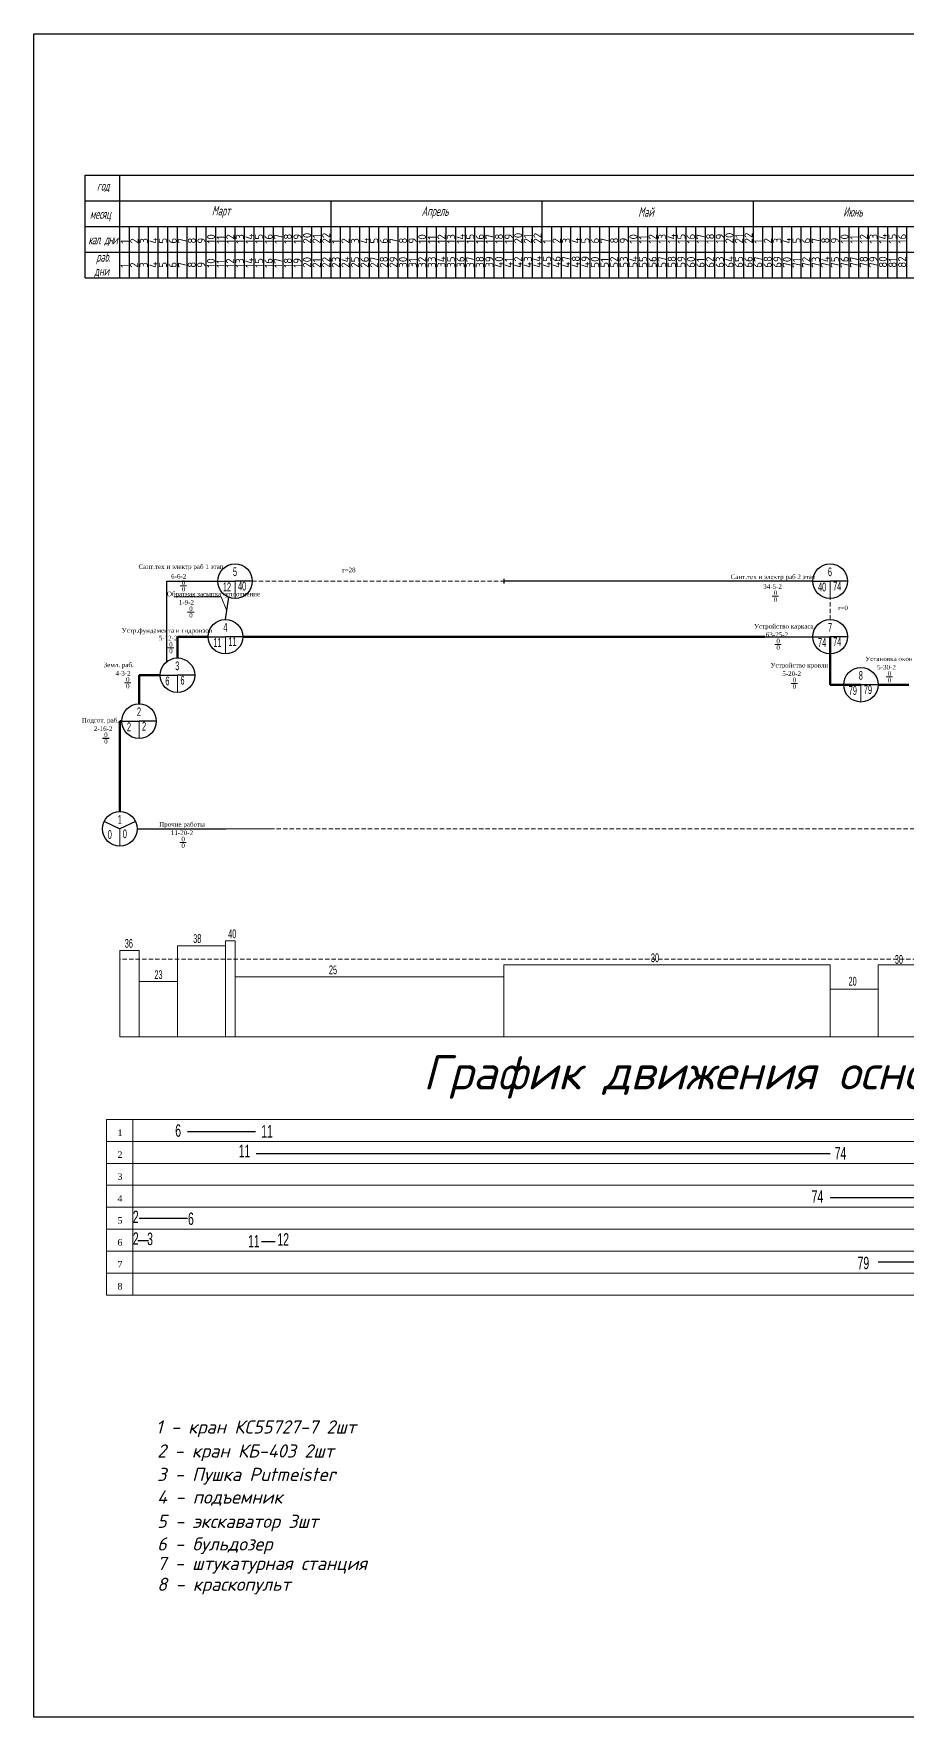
# Model space of a CAD drawing. Header units: millimetres. Extents: x 545956 to 559840, y 1708517 to 1711661.
# Drawn here: x 545987 to 546624, y 1708545 to 1709773 of the extents above; entities that cross this region are included whole.
import ezdxf

# ---------------------------------------------------------------- set-up
doc = ezdxf.new("R2010")
doc.units = ezdxf.units.MM
doc.header["$LTSCALE"] = 5
doc.linetypes.add('HIDDEN2', pattern=[4.7625, 3.175, -1.5875])
doc.layers.get('0').update_dxf_attribs({"lineweight": 30})
for name, color, linetype, lineweight in [('02 Тонкая линия', 3, 'Continuous', 25), ('ramochka', 18, 'Continuous', 50), ('text', 161, 'Continuous', 20), ('Тонкая', 250, 'Continuous', 5)]:
    doc.layers.add(name, color=color, linetype=linetype, lineweight=lineweight)
doc.styles.add('5-0.6', font='arial.ttf', dxfattribs={"height": 5})
doc.styles.add('GOST 2.304', font='CS_Gost2304.shx', dxfattribs={"width": 0.75, "oblique": 10})
doc.styles.get("Standard").update_dxf_attribs({"font": 'isocpeur.ttf'})
doc.styles.add('style2', font='isocpeui.ttf')
doc.styles.add('Римский -1.', font='times.ttf')

msp = doc.modelspace()

# ---------------------------------------------------------------- linework, layer by layer
at = {"ltscale": 0.1}
for p, q in [((545986.8, 1709772.9), (547702.1, 1709772.9)), ((545986.8, 1708545.3), (545986.8, 1709772.9)), ((547702.1, 1708545.3), (545986.8, 1708545.3))]:
    msp.add_line(p, q, dxfattribs=at)
at = {"color": 0, "lineweight": -2}
for p, q in [((546121.1, 1709373.7), (546133.6, 1709373.8)), ((546146.2, 1709373.7), (546133.6, 1709373.8)), ((546555.1, 1709373.7), (546567.6, 1709373.7)), ((546580.2, 1709373.7), (546567.6, 1709373.7)), ((546114.1, 1709333.2), (546126.6, 1709333.2)), ((546139.2, 1709333.2), (546126.6, 1709333.2)), ((546555.1, 1709333.2), (546567.6, 1709333.2)), ((546580.2, 1709333.2), (546567.6, 1709333.2)), ((546079.1, 1709305.1), (546091.6, 1709305.2)), ((546104.2, 1709305.1), (546091.6, 1709305.2)), ((546577.5, 1709298.2), (546590.1, 1709298.2)), ((546602.6, 1709298.2), (546590.1, 1709298.2)), ((546051.1, 1709271.6), (546063.6, 1709271.7)), ((546076.2, 1709271.6), (546063.6, 1709271.7)), ((546038.3, 1709198.4), (546049.6, 1709193.1)), ((546061, 1709198.4), (546049.6, 1709193.1))]:
    msp.add_line(p, q, dxfattribs=at)
for centre in [(546133.6, 1709373.7), (546133.6, 1709373.7), (546133.6, 1709373.7), (546567.6, 1709373.7), (546567.6, 1709373.7), (546567.6, 1709373.7), (546126.6, 1709333.2), (546126.6, 1709333.2), (546126.6, 1709333.2), (546567.6, 1709333.2), (546567.6, 1709333.2), (546567.6, 1709333.2), (546091.6, 1709305.1), (546091.6, 1709305.1), (546091.6, 1709305.1), (546590.1, 1709298.2), (546590.1, 1709298.2), (546590.1, 1709298.2), (546063.6, 1709271.6), (546063.6, 1709271.6), (546063.6, 1709271.6), (546049.6, 1709193.1), (546049.6, 1709193.1), (546049.6, 1709193.1)]:
    msp.add_circle(centre, 12.6, dxfattribs=at)
at = {"layer": 'ramochka', "color": 7, "lineweight": 30}
for p, q in [((546024.3, 1709669.7), (547688.6, 1709669.7)), ((546024.3, 1709595), (546024.3, 1709669.7)), ((546049.6, 1709595), (546049.6, 1709669.7)), ((546024.3, 1709651), (547688.6, 1709651)), ((546049.6, 1709595), (546049.6, 1709651)), ((546203.8, 1709595), (546203.8, 1709651)), ((546357.6, 1709595), (546357.6, 1709651)), ((546511.6, 1709595), (546511.6, 1709651)), ((546024.3, 1709632.4), (547688.6, 1709632.4)), ((546056.6, 1709595), (546056.6, 1709632.4)), ((546063.6, 1709595), (546063.6, 1709632.4)), ((546070.6, 1709595), (546070.6, 1709632.4)), ((546077.6, 1709595), (546077.6, 1709632.4)), ((546084.6, 1709595), (546084.6, 1709632.4)), ((546091.6, 1709595), (546091.6, 1709632.4)), ((546098.6, 1709595), (546098.6, 1709632.4)), ((546105.6, 1709595), (546105.6, 1709632.4)), ((546112.6, 1709595), (546112.6, 1709632.4)), ((546119.6, 1709595), (546119.6, 1709632.4)), ((546126.6, 1709595), (546126.6, 1709632.4)), ((546133.6, 1709595), (546133.6, 1709632.4)), ((546140.6, 1709595), (546140.6, 1709632.4)), ((546147.6, 1709595), (546147.6, 1709632.4)), ((546154.6, 1709595), (546154.6, 1709632.4)), ((546161.6, 1709595), (546161.6, 1709632.4)), ((546168.6, 1709595), (546168.6, 1709632.4)), ((546175.6, 1709595), (546175.6, 1709632.4)), ((546182.6, 1709595), (546182.6, 1709632.4)), ((546189.6, 1709595), (546189.6, 1709632.4)), ((546196.6, 1709595), (546196.6, 1709632.4)), ((546210.6, 1709595), (546210.6, 1709632.4)), ((546217.6, 1709595), (546217.6, 1709632.4)), ((546224.6, 1709595), (546224.6, 1709632.4)), ((546231.6, 1709595), (546231.6, 1709632.4)), ((546238.6, 1709595), (546238.6, 1709632.4)), ((546245.6, 1709595), (546245.6, 1709632.4)), ((546252.6, 1709595), (546252.6, 1709632.4)), ((546259.6, 1709595), (546259.6, 1709632.4)), ((546266.6, 1709595), (546266.6, 1709632.4)), ((546273.6, 1709595), (546273.6, 1709632.4)), ((546280.6, 1709595), (546280.6, 1709632.4)), ((546280.6, 1709595), (546280.6, 1709632.4)), ((546287.6, 1709595), (546287.6, 1709632.4)), ((546294.6, 1709595), (546294.6, 1709632.4)), ((546301.6, 1709595), (546301.6, 1709632.4)), ((546308.6, 1709595), (546308.6, 1709632.4)), ((546315.6, 1709595), (546315.6, 1709632.4)), ((546322.6, 1709595), (546322.6, 1709632.4)), ((546329.6, 1709595), (546329.6, 1709632.4)), ((546336.6, 1709595), (546336.6, 1709632.4)), ((546343.6, 1709595), (546343.6, 1709632.4)), ((546350.6, 1709595), (546350.6, 1709632.4)), ((546357.6, 1709595), (546357.6, 1709632.4)), ((546364.6, 1709595), (546364.6, 1709632.4)), ((546371.6, 1709595), (546371.6, 1709632.4)), ((546378.6, 1709595), (546378.6, 1709632.4)), ((546385.6, 1709595), (546385.6, 1709632.4)), ((546392.6, 1709595), (546392.6, 1709632.4)), ((546399.6, 1709595), (546399.6, 1709632.4)), ((546406.6, 1709595), (546406.6, 1709632.4)), ((546413.6, 1709595), (546413.6, 1709632.4)), ((546420.6, 1709595), (546420.6, 1709632.4)), ((546427.6, 1709595), (546427.6, 1709632.4)), ((546434.6, 1709595), (546434.6, 1709632.4)), ((546434.6, 1709595), (546434.6, 1709632.4)), ((546441.6, 1709595), (546441.6, 1709632.4)), ((546448.6, 1709595), (546448.6, 1709632.4)), ((546455.6, 1709595), (546455.6, 1709632.4)), ((546462.6, 1709595), (546462.6, 1709632.4)), ((546469.6, 1709595), (546469.6, 1709632.4)), ((546476.6, 1709595), (546476.6, 1709632.4)), ((546483.6, 1709595), (546483.6, 1709632.4)), ((546490.6, 1709595), (546490.6, 1709632.4)), ((546497.6, 1709595), (546497.6, 1709632.4)), ((546504.6, 1709595), (546504.6, 1709632.4)), ((546511.6, 1709595), (546511.6, 1709632.4)), ((546518.6, 1709595), (546518.6, 1709632.4)), ((546525.6, 1709595), (546525.6, 1709632.4)), ((546532.6, 1709595), (546532.6, 1709632.4)), ((546539.6, 1709595), (546539.6, 1709632.4)), ((546546.6, 1709595), (546546.6, 1709632.4)), ((546553.6, 1709595), (546553.6, 1709632.4)), ((546560.6, 1709595), (546560.6, 1709632.4)), ((546567.6, 1709595), (546567.6, 1709632.4)), ((546574.6, 1709595), (546574.6, 1709632.4)), ((546581.6, 1709595), (546581.6, 1709632.4)), ((546588.6, 1709595), (546588.6, 1709632.4)), ((546588.6, 1709595), (546588.6, 1709632.4)), ((546595.6, 1709595), (546595.6, 1709632.4)), ((546602.6, 1709595), (546602.6, 1709632.4)), ((546609.6, 1709595), (546609.6, 1709632.4)), ((546616.6, 1709595), (546616.6, 1709632.4)), ((546623.6, 1709595), (546623.6, 1709632.4)), ((546024.3, 1709613.7), (547653.6, 1709613.7)), ((546060.5, 1709613.7), (547689.8, 1709613.7)), ((546024.3, 1709595), (547688.6, 1709595))]:
    msp.add_line(p, q, dxfattribs=at)
at = {"layer": 'Тонкая', "linetype": 'ByBlock', "lineweight": 30, "ltscale": 0.2}
for p, q in [((546083.8, 1709315), (546083.8, 1709373.7)), ((546083.8, 1709373.7), (546121.5, 1709373.7)), ((546329.6, 1709375.4), (546329.6, 1709371.9)), ((546555.1, 1709373.7), (546329.6, 1709373.7)), ((546126.6, 1709345.7), (546129.2, 1709362)), ((546475.1, 1709333.2), (546555.1, 1709333.2)), ((546062.2, 1709193.1), (546126.6, 1709193.1)), ((546099, 1708972.4), (546148.6, 1708972.4)), ((546149, 1708956.4), (546567.6, 1708956.4)), ((546567.6, 1708924.3), (547444.1, 1708924.3)), ((546063.6, 1708909.2), (546099, 1708909.2)), ((546062.8, 1708893), (546070.4, 1708893)), ((546152.8, 1708892.3), (546162.8, 1708892.3)), ((546602.6, 1708877.3), (547274.4, 1708877.3))]:
    msp.add_line(p, q, dxfattribs=at)
at = {"layer": 'Тонкая', "linetype": 'ByBlock', "ltscale": 0.2}
for p, q in [((546126.6, 1709373.7), (546133.6, 1709373.7)), ((546133.6, 1709373.7), (546133.6, 1709361.2)), ((546560.6, 1709373.7), (546567.6, 1709373.7)), ((546567.6, 1709373.7), (546567.6, 1709361.1)), ((546123.6, 1709362.2), (546089.3, 1709362.2)), ((546127.6, 1709352), (546123.6, 1709362.2)), ((546126.6, 1709333.2), (546126.6, 1709320.6)), ((546091.6, 1709305.1), (546091.6, 1709292.6)), ((546590.1, 1709298.1), (546590.1, 1709285.6)), ((546063.6, 1709271.6), (546063.6, 1709259.1)), ((546049.6, 1709193.1), (546049.6, 1709180.5)), ((546062.2, 1709193.1), (546160.1, 1709193.1)), ((546049.6, 1709104.4), (546063.6, 1709104.4)), ((546049.6, 1709104.4), (546049.6, 1709041.4)), ((546063.6, 1709104.4), (546063.6, 1709041.4)), ((546063.6, 1709100.9), (546063.6, 1709104.4)), ((546091.6, 1709041.4), (546091.6, 1709107.9)), ((546091.6, 1709107.9), (546126.6, 1709107.9)), ((546126.6, 1709041.4), (546126.6, 1709111.4)), ((546126.6, 1709111.4), (546133.6, 1709111.4)), ((546126.6, 1709107.9), (546126.6, 1709041.4)), ((546133.6, 1709111.4), (546133.6, 1709041.4)), ((546329.6, 1709041.4), (546329.6, 1709093.9)), ((546329.6, 1709093.9), (546567.6, 1709093.9)), ((546567.6, 1709093.9), (546567.6, 1709041.4)), ((546567.6, 1709041.4), (546567.6, 1709093.9)), ((546602.6, 1709093.9), (546602.6, 1709041.4)), ((546602.6, 1709093.9), (546637.6, 1709093.9)), ((546063.6, 1709041.4), (546063.6, 1709081.7)), ((546063.6, 1709081.7), (546091.6, 1709081.7)), ((546091.6, 1709081.7), (546091.6, 1709041.4)), ((546133.6, 1709041.4), (546133.6, 1709085.2)), ((546133.6, 1709085.2), (546329.6, 1709085.2)), ((546329.6, 1709085.2), (546329.6, 1709041.4)), ((546602.6, 1709076.2), (546567.6, 1709076.2)), ((546049.6, 1709041.4), (547688.3, 1709041.4)), ((546039.9, 1708981.2), (546039.9, 1708853.2)), ((546039.9, 1708981.2), (547653.3, 1708981.2)), ((546059, 1708981.2), (546059, 1708853.2)), ((546059, 1708981.2), (546059, 1708965.2)), ((546039.9, 1708965.2), (547653.3, 1708965.2)), ((546059, 1708965.2), (546059, 1708949.2)), ((546039.9, 1708949.2), (547653.3, 1708949.2)), ((546059, 1708949.2), (546059, 1708933.2)), ((546039.9, 1708933.2), (547653.3, 1708933.2)), ((546059, 1708933.2), (546059, 1708917.2)), ((546039.9, 1708917.2), (547653.3, 1708917.2)), ((546059, 1708917.2), (546059, 1708901.2)), ((546039.9, 1708901.2), (547653.3, 1708901.2)), ((546059, 1708901.2), (546059, 1708885.2)), ((546039.9, 1708885.2), (547653.3, 1708885.2)), ((546059, 1708885.2), (546059, 1708869.2)), ((546039.9, 1708869.2), (547653.3, 1708869.2)), ((546059, 1708869.2), (546059, 1708853.2)), ((546039.9, 1708853.2), (547653.3, 1708853.2))]:
    msp.add_line(p, q, dxfattribs=at)
at = {"layer": 'Тонкая', "linetype": 'HIDDEN2', "ltscale": 0.2}
for p, q in [((546146.2, 1709373.7), (546555.1, 1709373.7)), ((546329.6, 1709373.7), (546579.5, 1709373.7)), ((546567.6, 1709345.7), (546567.6, 1709373.7)), ((546111.5, 1709193.1), (547682.8, 1709193.1)), ((547688.3, 1709098.2), (546049.6, 1709098.2))]:
    msp.add_line(p, q, dxfattribs=at)
at = {"layer": 'Тонкая', "ltscale": 0.2}
for p, q in [((546093.5, 1709370.2), (546098.2, 1709370.2)), ((546525.3, 1709362.7), (546530, 1709362.7)), ((546099, 1709351.2), (546103.7, 1709351.2)), ((546084.4, 1709325.1), (546089.1, 1709325.1)), ((546527.2, 1709327.6), (546531.9, 1709327.6)), ((546052.9, 1709299.5), (546057.6, 1709299.5)), ((546539.2, 1709299.2), (546543.9, 1709299.2)), ((546608.4, 1709303.9), (546613, 1709303.9)), ((546037, 1709259.2), (546041.7, 1709259.2)), ((546037.1, 1709259.1), (546041.7, 1709259.1)), ((546093.3, 1709183.2), (546098, 1709183.2))]:
    msp.add_line(p, q, dxfattribs=at)
at = {"layer": 'Тонкая', "linetype": 'ByBlock', "lineweight": 70, "ltscale": 0.2}
for p, q in [((546091.6, 1709333.2), (546114.1, 1709333.2)), ((546091.6, 1709317.7), (546091.6, 1709333.2)), ((546139.2, 1709333.2), (546520, 1709333.2)), ((546567.6, 1709333.2), (546567.6, 1709298.2)), ((546063.6, 1709284.2), (546063.6, 1709305.2)), ((546063.6, 1709305.2), (546079.1, 1709305.1)), ((546567.6, 1709298.2), (546590.1, 1709298.1)), ((546602.6, 1709298.2), (546625.1, 1709298.1)), ((546049.6, 1709205.6), (546049.6, 1709271.6)), ((546049.6, 1709271.6), (546051.1, 1709271.6))]:
    msp.add_line(p, q, dxfattribs=at)

# ---------------------------------------------------------------- texts
at = {"color": 0, "lineweight": -2, "style": '5-0.6', "width": 0.6}
for s, height, p in [('12', 6.37, (546124.8, 1709366.4)), ('5', 6.37, (546132.1, 1709377.4)), ('40', 6.37, (546135.8, 1709366.9)), ('40', 6.37, (546558.8, 1709366.3)), ('6', 6.37, (546566, 1709377.3)), ('74', 6.37, (546569.8, 1709366.9)), ('4', 6.37, (546125.1, 1709336.8)), ('7', 6.37, (546566.1, 1709336.8)), ('11', 6.37, (546117.8, 1709325.8)), ('11', 6.37, (546128.8, 1709326.4)), ('74', 6.37, (546558.8, 1709325.8)), ('74', 6.37, (546569.8, 1709326.4)), ('3', 6.37, (546090, 1709308.8)), ('6', 6.37, (546082.8, 1709297.8)), ('6', 6.37, (546093.8, 1709298.3)), ('8', 6.37, (546588.5, 1709301.8)), ('79', 6.37, (546581.2, 1709290.8)), ('79', 6.37, (546592.2, 1709291.4)), ('2', 6.37, (546062.1, 1709275.3)), ('2', 6.37, (546054.8, 1709264.3)), ('2', 6.37, (546065.8, 1709264.8)), ('1', 6.37, (546048.1, 1709196.8)), ('0', 6.37, (546040.8, 1709185.8)), ('0', 6.37, (546051.8, 1709186.3)), ('38', 6.37, (546103.1, 1709109.9)), ('40', 6.37, (546128.6, 1709113.4)), ('36', 6.37, (546053.2, 1709106.4)), ('30', 6.37, (546436.9, 1709095.9)), ('23', 6.37, (546074.8, 1709083.6)), ('25', 6.37, (546202.1, 1709087.1)), ('30', 6.37, (546614.8, 1709094.7)), ('20', 6.37, (546581, 1709078.8)), ('6', 9.09, (546090, 1708968.6)), ('11', 9.09, (546152.7, 1708968)), ('11', 9.09, (546136.3, 1708953.7)), ('74', 9.09, (546570.9, 1708952)), ('74', 9.09, (546554.1, 1708920.5)), ('2', 9.09, (546059.1, 1708905.6)), ('6', 9.09, (546099.3, 1708904.3)), ('2', 9.09, (546059.1, 1708889.8)), ('3', 9.09, (546069.5, 1708889.6)), ('11', 9.09, (546143.1, 1708887.9)), ('12', 9.09, (546164.5, 1708889.2)), ('79', 9.09, (546587.6, 1708872))]:
    msp.add_text(s, height=height, dxfattribs=at).set_placement(p)
for s, height, style, p in [('График движения основных строительных машин и механизмов', 25, 'style2', (546270.7, 1709003.1)), ('1', 4.8, 'Римский -1.', (546047.9, 1708969.2)), ('2', 4.8, 'Римский -1.', (546047.9, 1708953.2)), ('3', 4.8, 'Римский -1.', (546047.9, 1708937.2)), ('4', 4.8, 'Римский -1.', (546047.9, 1708921.2)), ('5', 4.8, 'Римский -1.', (546047.9, 1708905.2)), ('6', 4.8, 'Римский -1.', (546047.9, 1708889.2)), ('7', 4.8, 'Римский -1.', (546047.9, 1708873.2)), ('8', 4.8, 'Римский -1.', (546047.9, 1708857.2)), ('1 - кран КС55727-7 2шт', 9.6, 'style2', (546075.9, 1708752.2)), ('2 - кран КБ-403 2шт', 9.6, 'style2', (546076.8, 1708734.7)), ('3 - Пушка Putmeister', 9.6, 'style2', (546076.8, 1708717.6)), ('4 - подъемник', 9.6, 'style2', (546076.8, 1708701.1)), ('5 - экскаватор 3шт', 9.6, 'style2', (546076.8, 1708683.4)), ('6 - бульдозер', 9.6, 'style2', (546076.8, 1708666.9)), ('7 - штукатурная станция', 9.6, 'style2', (546076.8, 1708652.7)), ('8 - краскопульт', 9.6, 'style2', (546076.8, 1708637.5))]:
    msp.add_text(s, height=height, dxfattribs=dict(style=style)).set_placement(p)
at = {"layer": '02 Тонкая линия', "color": 7, "char_height": 5.833, "width": 0.0841, "attachment_point": 1, "rotation": 90}
for s, insert in [('{\\fISOCPEUR|b0|i0|c204|p34;1}', (546050.2, 1709619.8)), ('{\\fISOCPEUR|b0|i0|c204|p34;1}', (546050.2, 1709619.8)), ('{\\fISOCPEUR|b0|i0|c204|p34;2}', (546057.2, 1709619.8)), ('{\\fISOCPEUR|b0|i0|c204|p34;3}', (546064.2, 1709619.8)), ('{\\fISOCPEUR|b0|i0|c204|p34;4}', (546071.2, 1709619.8)), ('{\\fISOCPEUR|b0|i0|c204|p34;5}', (546078.2, 1709619.8)), ('{\\fISOCPEUR|b0|i0|c204|p34;6}', (546085.2, 1709619.8)), ('{\\fISOCPEUR|b0|i0|c204|p34;7}', (546092.2, 1709619.8)), ('{\\fISOCPEUR|b0|i0|c204|p34;8}', (546099.2, 1709619.8)), ('{\\fISOCPEUR|b0|i0|c204|p34;9}', (546106.2, 1709619.8)), ('{\\fISOCPEUR|b0|i0|c204|p34;10}', (546113.2, 1709619.8)), ('{\\fISOCPEUR|b0|i0|c204|p34;11}', (546120.2, 1709619.8)), ('{\\fISOCPEUR|b0|i0|c204|p34;12}', (546127.2, 1709619.8)), ('{\\fISOCPEUR|b0|i0|c204|p34;13}', (546134.2, 1709619.8)), ('{\\fISOCPEUR|b0|i0|c204|p34;14}', (546141.2, 1709619.8)), ('{\\fISOCPEUR|b0|i0|c204|p34;15}', (546148.2, 1709619.8)), ('{\\fISOCPEUR|b0|i0|c204|p34;16}', (546155.2, 1709619.8)), ('{\\fISOCPEUR|b0|i0|c204|p34;17}', (546162.2, 1709619.8)), ('{\\fISOCPEUR|b0|i0|c204|p34;18}', (546169.2, 1709619.8)), ('{\\fISOCPEUR|b0|i0|c204|p34;19}', (546176.2, 1709619.8)), ('{\\fISOCPEUR|b0|i0|c204|p34;20}', (546183.2, 1709619.8)), ('{\\fISOCPEUR|b0|i0|c204|p34;21}', (546190.2, 1709619.8)), ('{\\fISOCPEUR|b0|i0|c204|p34;22}', (546197.2, 1709619.8)), ('{\\fISOCPEUR|b0|i0|c204|p34;1}', (546204.2, 1709619.8)), ('{\\fISOCPEUR|b0|i0|c204|p34;2}', (546211.2, 1709619.8)), ('{\\fISOCPEUR|b0|i0|c204|p34;3}', (546218.2, 1709619.8)), ('{\\fISOCPEUR|b0|i0|c204|p34;4}', (546225.2, 1709619.8)), ('{\\fISOCPEUR|b0|i0|c204|p34;5}', (546232.2, 1709619.8)), ('{\\fISOCPEUR|b0|i0|c204|p34;6}', (546239.2, 1709619.8)), ('{\\fISOCPEUR|b0|i0|c204|p34;7}', (546246.2, 1709619.8)), ('{\\fISOCPEUR|b0|i0|c204|p34;8}', (546253.2, 1709619.8)), ('{\\fISOCPEUR|b0|i0|c204|p34;9}', (546260.2, 1709619.8)), ('{\\fISOCPEUR|b0|i0|c204|p34;10}', (546267.2, 1709619.8)), ('{\\fISOCPEUR|b0|i0|c204|p34;11}', (546274.2, 1709619.8)), ('{\\fISOCPEUR|b0|i0|c204|p34;12}', (546281.2, 1709619.8)), ('{\\fISOCPEUR|b0|i0|c204|p34;13}', (546288.2, 1709619.8)), ('{\\fISOCPEUR|b0|i0|c204|p34;14}', (546295.2, 1709619.8)), ('{\\fISOCPEUR|b0|i0|c204|p34;15}', (546302.2, 1709619.8)), ('{\\fISOCPEUR|b0|i0|c204|p34;16}', (546309.2, 1709619.8)), ('{\\fISOCPEUR|b0|i0|c204|p34;17}', (546316.2, 1709619.8)), ('{\\fISOCPEUR|b0|i0|c204|p34;18}', (546323.2, 1709619.8)), ('{\\fISOCPEUR|b0|i0|c204|p34;19}', (546330.2, 1709619.8)), ('{\\fISOCPEUR|b0|i0|c204|p34;20}', (546337.2, 1709619.8)), ('{\\fISOCPEUR|b0|i0|c204|p34;21}', (546344.2, 1709619.8)), ('{\\fISOCPEUR|b0|i0|c204|p34;22}', (546351.2, 1709619.8)), ('{\\fISOCPEUR|b0|i0|c204|p34;1}', (546358.2, 1709619.9)), ('{\\fISOCPEUR|b0|i0|c204|p34;2}', (546365.2, 1709619.9)), ('{\\fISOCPEUR|b0|i0|c204|p34;3}', (546372.2, 1709619.9)), ('{\\fISOCPEUR|b0|i0|c204|p34;4}', (546379.2, 1709619.9)), ('{\\fISOCPEUR|b0|i0|c204|p34;5}', (546386.2, 1709619.9)), ('{\\fISOCPEUR|b0|i0|c204|p34;6}', (546393.2, 1709619.9)), ('{\\fISOCPEUR|b0|i0|c204|p34;7}', (546400.2, 1709619.9)), ('{\\fISOCPEUR|b0|i0|c204|p34;8}', (546407.2, 1709619.9)), ('{\\fISOCPEUR|b0|i0|c204|p34;9}', (546414.2, 1709619.9)), ('{\\fISOCPEUR|b0|i0|c204|p34;10}', (546421.2, 1709619.9)), ('{\\fISOCPEUR|b0|i0|c204|p34;11}', (546428.2, 1709619.9)), ('{\\fISOCPEUR|b0|i0|c204|p34;12}', (546435.2, 1709619.9)), ('{\\fISOCPEUR|b0|i0|c204|p34;13}', (546442.2, 1709619.9)), ('{\\fISOCPEUR|b0|i0|c204|p34;14}', (546449.2, 1709619.9)), ('{\\fISOCPEUR|b0|i0|c204|p34;15}', (546456.2, 1709619.9)), ('{\\fISOCPEUR|b0|i0|c204|p34;16}', (546463.2, 1709619.9)), ('{\\fISOCPEUR|b0|i0|c204|p34;17}', (546470.2, 1709619.9)), ('{\\fISOCPEUR|b0|i0|c204|p34;18}', (546477.2, 1709619.9)), ('{\\fISOCPEUR|b0|i0|c204|p34;19}', (546484.2, 1709619.9)), ('{\\fISOCPEUR|b0|i0|c204|p34;20}', (546491.2, 1709619.9)), ('{\\fISOCPEUR|b0|i0|c204|p34;21}', (546498.2, 1709619.9)), ('{\\fISOCPEUR|b0|i0|c204|p34;22}', (546505.2, 1709619.9)), ('{\\fISOCPEUR|b0|i0|c204|p34;1}', (546512.2, 1709619.9)), ('{\\fISOCPEUR|b0|i0|c204|p34;2}', (546519.2, 1709619.9)), ('{\\fISOCPEUR|b0|i0|c204|p34;3}', (546526.2, 1709619.9)), ('{\\fISOCPEUR|b0|i0|c204|p34;4}', (546533.2, 1709619.9)), ('{\\fISOCPEUR|b0|i0|c204|p34;5}', (546540.2, 1709619.9)), ('{\\fISOCPEUR|b0|i0|c204|p34;6}', (546547.2, 1709619.9)), ('{\\fISOCPEUR|b0|i0|c204|p34;7}', (546554.2, 1709619.9)), ('{\\fISOCPEUR|b0|i0|c204|p34;8}', (546561.2, 1709619.9)), ('{\\fISOCPEUR|b0|i0|c204|p34;9}', (546568.2, 1709619.9)), ('{\\fISOCPEUR|b0|i0|c204|p34;10}', (546575.2, 1709619.9)), ('{\\fISOCPEUR|b0|i0|c204|p34;11}', (546582.2, 1709619.9)), ('{\\fISOCPEUR|b0|i0|c204|p34;12}', (546589.2, 1709619.9)), ('{\\fISOCPEUR|b0|i0|c204|p34;13}', (546596.2, 1709619.9)), ('{\\fISOCPEUR|b0|i0|c204|p34;14}', (546603.2, 1709619.9)), ('{\\fISOCPEUR|b0|i0|c204|p34;15}', (546610.2, 1709619.9)), ('{\\fISOCPEUR|b0|i0|c204|p34;16}', (546617.2, 1709619.9)), ('{\\fISOCPEUR|b0|i0|c204|p34;2}', (546057.1, 1709602.2)), ('{\\fISOCPEUR|b0|i0|c204|p34;3}', (546064.1, 1709602.2)), ('{\\fISOCPEUR|b0|i0|c204|p34;4}', (546071.1, 1709602.2)), ('{\\fISOCPEUR|b0|i0|c204|p34;5}', (546078.1, 1709602.2)), ('{\\fISOCPEUR|b0|i0|c204|p34;6}', (546085.1, 1709602.2)), ('{\\fISOCPEUR|b0|i0|c204|p34;7}', (546092.1, 1709602.2)), ('{\\fISOCPEUR|b0|i0|c204|p34;8}', (546099.1, 1709602.2)), ('{\\fISOCPEUR|b0|i0|c204|p34;9}', (546106.1, 1709602.2)), ('{\\fISOCPEUR|b0|i0|c204|p34;10}', (546113.1, 1709602.2)), ('{\\fISOCPEUR|b0|i0|c204|p34;11}', (546120.1, 1709602.2)), ('{\\fISOCPEUR|b0|i0|c204|p34;12}', (546127.1, 1709602.2)), ('{\\fISOCPEUR|b0|i0|c204|p34;13}', (546134.1, 1709602.2)), ('{\\fISOCPEUR|b0|i0|c204|p34;14}', (546141.1, 1709602.2)), ('{\\fISOCPEUR|b0|i0|c204|p34;15}', (546148.2, 1709602.2)), ('{\\fISOCPEUR|b0|i0|c204|p34;16}', (546155.2, 1709602.2)), ('{\\fISOCPEUR|b0|i0|c204|p34;17}', (546162.2, 1709602.2)), ('{\\fISOCPEUR|b0|i0|c204|p34;18}', (546169.2, 1709602.2)), ('{\\fISOCPEUR|b0|i0|c204|p34;19}', (546176.2, 1709602.2)), ('{\\fISOCPEUR|b0|i0|c204|p34;20}', (546183.2, 1709602.2)), ('{\\fISOCPEUR|b0|i0|c204|p34;21}', (546190.2, 1709602.2)), ('{\\fISOCPEUR|b0|i0|c204|p34;22}', (546197.2, 1709602.2)), ('{\\fISOCPEUR|b0|i0|c204|p34;23}', (546204.2, 1709602.2)), ('{\\fISOCPEUR|b0|i0|c204|p34;24}', (546211.2, 1709602.2)), ('{\\fISOCPEUR|b0|i0|c204|p34;25}', (546218.2, 1709602.2)), ('{\\fISOCPEUR|b0|i0|c204|p34;26}', (546225.2, 1709602.2)), ('{\\fISOCPEUR|b0|i0|c204|p34;27}', (546232.2, 1709602.2)), ('{\\fISOCPEUR|b0|i0|c204|p34;28}', (546239.2, 1709602.2)), ('{\\fISOCPEUR|b0|i0|c204|p34;29}', (546246.2, 1709602.2)), ('{\\fISOCPEUR|b0|i0|c204|p34;30}', (546253.2, 1709602.2)), ('{\\fISOCPEUR|b0|i0|c204|p34;31}', (546260.2, 1709602.2)), ('{\\fISOCPEUR|b0|i0|c204|p34;32}', (546267.2, 1709602.2)), ('{\\fISOCPEUR|b0|i0|c204|p34;33}', (546274.2, 1709602.2)), ('{\\fISOCPEUR|b0|i0|c204|p34;34}', (546281.2, 1709602.2)), ('{\\fISOCPEUR|b0|i0|c204|p34;35}', (546288.2, 1709602.2)), ('{\\fISOCPEUR|b0|i0|c204|p34;36}', (546295.2, 1709602.2)), ('{\\fISOCPEUR|b0|i0|c204|p34;37}', (546302.2, 1709602.2)), ('{\\fISOCPEUR|b0|i0|c204|p34;38}', (546309.2, 1709602.2)), ('{\\fISOCPEUR|b0|i0|c204|p34;39}', (546316.2, 1709602.2)), ('{\\fISOCPEUR|b0|i0|c204|p34;40}', (546323.2, 1709602.2)), ('{\\fISOCPEUR|b0|i0|c204|p34;41}', (546330.2, 1709602.2)), ('{\\fISOCPEUR|b0|i0|c204|p34;42}', (546337.2, 1709602.2)), ('{\\fISOCPEUR|b0|i0|c204|p34;43}', (546344.2, 1709602.2)), ('{\\fISOCPEUR|b0|i0|c204|p34;44}', (546351.2, 1709602.2)), ('{\\fISOCPEUR|b0|i0|c204|p34;45}', (546358.2, 1709602.2)), ('{\\fISOCPEUR|b0|i0|c204|p34;46}', (546365.2, 1709602.2)), ('{\\fISOCPEUR|b0|i0|c204|p34;47}', (546372.2, 1709602.2)), ('{\\fISOCPEUR|b0|i0|c204|p34;48}', (546379.2, 1709602.2)), ('{\\fISOCPEUR|b0|i0|c204|p34;49}', (546386.2, 1709602.2)), ('{\\fISOCPEUR|b0|i0|c204|p34;50}', (546393.2, 1709602.2)), ('{\\fISOCPEUR|b0|i0|c204|p34;51}', (546400.2, 1709602.2)), ('{\\fISOCPEUR|b0|i0|c204|p34;52}', (546407.2, 1709602.2)), ('{\\fISOCPEUR|b0|i0|c204|p34;53}', (546414.2, 1709602.2)), ('{\\fISOCPEUR|b0|i0|c204|p34;54}', (546421.2, 1709602.2)), ('{\\fISOCPEUR|b0|i0|c204|p34;55}', (546428.2, 1709602.2)), ('{\\fISOCPEUR|b0|i0|c204|p34;56}', (546435.2, 1709602.2)), ('{\\fISOCPEUR|b0|i0|c204|p34;57}', (546442.2, 1709602.2)), ('{\\fISOCPEUR|b0|i0|c204|p34;58}', (546449.2, 1709602.2)), ('{\\fISOCPEUR|b0|i0|c204|p34;59}', (546456.2, 1709602.2)), ('{\\fISOCPEUR|b0|i0|c204|p34;60}', (546463.2, 1709602.2)), ('{\\fISOCPEUR|b0|i0|c204|p34;61}', (546470.2, 1709602.2)), ('{\\fISOCPEUR|b0|i0|c204|p34;62}', (546477.2, 1709602.2)), ('{\\fISOCPEUR|b0|i0|c204|p34;63}', (546484.2, 1709602.2)), ('{\\fISOCPEUR|b0|i0|c204|p34;64}', (546491.2, 1709602.2)), ('{\\fISOCPEUR|b0|i0|c204|p34;65}', (546498.2, 1709602.2)), ('{\\fISOCPEUR|b0|i0|c204|p34;66}', (546505.2, 1709602.2)), ('{\\fISOCPEUR|b0|i0|c204|p34;67}', (546512.2, 1709602.2)), ('{\\fISOCPEUR|b0|i0|c204|p34;68}', (546519.2, 1709602.2)), ('{\\fISOCPEUR|b0|i0|c204|p34;69}', (546526.2, 1709602.2)), ('{\\fISOCPEUR|b0|i0|c204|p34;70}', (546533.2, 1709602.2)), ('{\\fISOCPEUR|b0|i0|c204|p34;71}', (546540.2, 1709602.2)), ('{\\fISOCPEUR|b0|i0|c204|p34;72}', (546547.2, 1709602.2)), ('{\\fISOCPEUR|b0|i0|c204|p34;73}', (546554.2, 1709602.2)), ('{\\fISOCPEUR|b0|i0|c204|p34;74}', (546561.2, 1709602.2)), ('{\\fISOCPEUR|b0|i0|c204|p34;75}', (546568.2, 1709602.2)), ('{\\fISOCPEUR|b0|i0|c204|p34;76}', (546575.2, 1709602.2)), ('{\\fISOCPEUR|b0|i0|c204|p34;77}', (546582.2, 1709602.2)), ('{\\fISOCPEUR|b0|i0|c204|p34;78}', (546589.2, 1709602.2)), ('{\\fISOCPEUR|b0|i0|c204|p34;79}', (546596.2, 1709602.2)), ('{\\fISOCPEUR|b0|i0|c204|p34;80}', (546603.2, 1709602.2)), ('{\\fISOCPEUR|b0|i0|c204|p34;81}', (546610.2, 1709602.2)), ('{\\fISOCPEUR|b0|i0|c204|p34;82}', (546617.2, 1709602.2)), ('{\\fISOCPEUR|b0|i0|c204|p34;1}', (546050.1, 1709602.2))]:
    msp.add_mtext(s, dxfattribs=dict(at, insert=insert))
at = {"layer": 'text', "color": 7, "ltscale": 0.5, "char_height": 7, "attachment_point": 5, "style": 'GOST 2.304'}
for s, insert, width in [('{\\Q15;год}', (546037.5, 1709661.4), 39.706), ('{\\Q15;месяц}', (546035.4, 1709640.5), 77), ('{\\Q15;Март}', (546123.4, 1709642.9), 77), ('{\\Q15;Апрель}', (546279.5, 1709642.6), 77), ('{\\Q15;Май}', (546433.3, 1709642.9), 77), ('{\\Q15;Июнь}', (546584.2, 1709643), 77), ('{\\Q15;\\W0.65;\\T0.8;кал. дни}', (546037, 1709622.2), 85.727), ('{\\Q15;раб. }', (546037.5, 1709609.2), 77)]:
    msp.add_mtext(s, dxfattribs=dict(at, insert=insert, width=width))
at = {"layer": 'Тонкая', "lineweight": -2, "style": 'Римский -1.'}
for s, p in [('Сант.тех и электр раб 1 этап', (546063.2, 1709382.6)), ('6-6-2', (546087, 1709375.6)), ('0', (546094.7, 1709371)), ('r=28', (546211.8, 1709380.2)), ('Сант.тех и электр раб 2 этап', (546495, 1709375.2)), ('Обратная засыпка+уплотнение', (546083.9, 1709362.7)), ('1-9-2', (546092.6, 1709356.6)), ('0', (546094.7, 1709366.2)), ('34-5-2', (546518.8, 1709368.1)), ('0', (546526.5, 1709363.5)), ('0', (546526.5, 1709358.7)), ('0', (546100.2, 1709352)), ('0', (546100.2, 1709347.2)), ('r=0', (546573.4, 1709352.6)), ('Устр.фундамента и гидроизол', (546050.9, 1709336.1)), ('Устройство каркаса', (546512.1, 1709339.1)), ('63-25-2', (546520.7, 1709333)), ('5-12-2', (546078, 1709330.5)), ('0', (546085.6, 1709325.9)), ('0', (546085.6, 1709321.1)), ('0', (546528.4, 1709328.4)), ('0', (546528.4, 1709323.6)), ('Земл. раб.', (546037.8, 1709311)), ('Устройство кровли', (546524.1, 1709310.7)), ('Установка окон и дверей', (546593.2, 1709315.4)), ('5-30-2', (546601.9, 1709309.3)), ('4-3-2', (546046.4, 1709304.9)), ('0', (546054.1, 1709300.3)), ('0', (546054.1, 1709295.5)), ('5-20-2', (546532.7, 1709304.6)), ('0', (546540.4, 1709300)), ('0', (546540.4, 1709295.2)), ('0', (546609.6, 1709304.7)), ('Подгот. раб.', (546021.9, 1709270.6)), ('2-16-2', (546030.6, 1709264.5)), ('0', (546038.2, 1709260)), ('0', (546038.2, 1709255.2)), ('Прочие работы', (546078.2, 1709194.7)), ('11-20-2', (546086.8, 1709188.6)), ('0', (546094.5, 1709184)), ('0', (546094.5, 1709179.2))]:
    msp.add_text(s, height=3.36, dxfattribs=at).set_placement(p)
at = {"layer": 'Тонкая', "lineweight": 30, "style": 'Римский -1.'}
msp.add_text('0', height=3.36, dxfattribs=at).set_placement((546609.6, 1709299.9))
at = {"layer": 'Тонкая', "linetype": 'ByBlock', "insert": (546031.1, 1709603.4), "char_height": 7, "width": 13.965, "attachment_point": 1, "style": 'GOST 2.304'}
msp.add_mtext('дни', dxfattribs=at)

doc.saveas('drawing.dxf')
